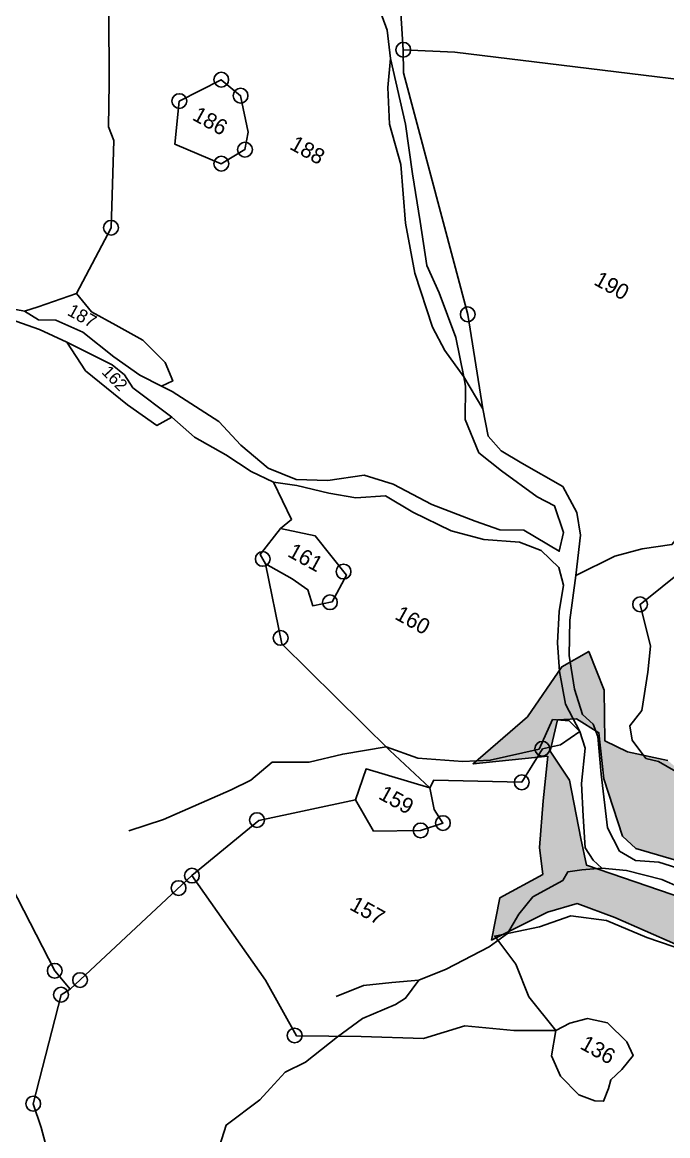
# Model space of a CAD drawing. Header units: metres. Extents: x 320462 to 328290, y 1838064 to 1846100.
# Drawn here: x 323616 to 324391, y 1841788 to 1843127 of the extents above; entities that cross this region are included whole.
import ezdxf

# ---------------------------------------------------------------- set-up
doc = ezdxf.new("R2010")
doc.units = ezdxf.units.M
doc.header["$MEASUREMENT"] = 0
for name, color, linetype in [('LINE_WATER', 4, 'Continuous'), ('POLY_HATCH', 12, 'Continuous'), ('POLY_PARCEL', 6, 'Continuous'), ('POLY_WATER', 4, 'Continuous'), ('SYM_STONE', 1, 'Continuous'), ('TEXT_PARCEL', 7, 'Continuous')]:
    doc.layers.add(name, color=color, linetype=linetype)
doc.styles.add('TEXT_MAP', font='KRDEV050.TTF', dxfattribs={"height": 2.5})

# ---------------------------------------------------------------- blocks, each defined once
blk = doc.blocks.new('STONE')
blk.add_circle((0, 0), 0.8510231522929323)
blk = doc.blocks.new('DA')
at = {"layer": 'POLY_HATCH'}
h = blk.add_hatch(dxfattribs=at)
h.set_pattern_fill('ZIGZAG', color=256, style=0)
h.set_pattern_definition([(0, (0, 0), (3.175, 3.175), [3.175, -3.175]), (90, (3.175, 0), (-3.175, 3.175), [3.175, -3.175])])
h.paths.add_polyline_path([(273.4718244381211, 99.89644341126268), (276.1758696408911, 97.3300884231403), (273.6364623249124, 91.23792195675264), (275.1601056915547, 83.4534889676006), (278.0381026955533, 77.86900291354914), (289.8886701701199, 68.22307507916503), (291.0737289634667, 70.42302353262107), (294.6289002287813, 70.0845699243971), (298.6919509114023, 66.53080703804494), (299.5384200167282, 57.5617849017533), (301.7392402020487, 55.53106325240947), (306.8180573913683, 55.53106325240947), (316.1292201073188, 57.5617849017533), (317.6528634739607, 59.25405294287339), (317.3142763433029, 77.69977610943715), (329.5034335058899, 75.16137404775714), (340.6768292765028, 74.65369363542095), (344.7398799591233, 83.62271577171259), (341.1847086938083, 95.29936525544076), (342.5390597738028, 102.5761193506123), (346.4328181697756, 115.0989043732559), (358.7170401707499, 113.416422133924), (366.8431466507159, 114.7702365668201), (367.3510286253841, 119.0009081879757), (365.6580878573695, 124.2469391154477), (358.3784530400917, 125.2622999401196), (354.8232817747767, 130.3391040634797), (348.2208212188152, 133.3851880558514), (346.6971778521734, 137.9543117668754), (339.4175404775328, 142.5234354778993), (337.3860151362228, 146.9233339031671), (338.7403662162169, 153.353952459423), (333.6615490268973, 156.569261737551), (333.6494271283705, 161.581449201997), (338.0510674990114, 163.2737172431171), (345.161410029641, 162.7660368307811), (362.4293843815476, 159.8891811608771), (368.3546681188309, 157.8584595115331), (375.4650106494605, 164.289078067789), (379.5280638894437, 169.1966569053927), (381.5595892307542, 173.2581002040806), (388.8392240480316, 175.6272754616487), (389.5164008667102, 179.8579470828042), (388.3313446307261, 185.1039780102763), (388.8392240480316, 191.0269161541964), (389.854987997368, 199.1498042699279), (391.0400442333521, 206.595783650856), (391.8865158960411, 215.5648057871476), (392.2251030266989, 219.9647026940595), (391.7580519026396, 223.1156762090582), (389.2186445866614, 229.8847498918938), (387.0178244013405, 234.2846467988059), (388.0335883506773, 238.5153169016057), (383.2933582920155, 242.2383065920699), (381.7697149253736, 243.5921225433215), (378.2145436600586, 249.0073802749055), (375.3365492134221, 256.6225864599453), (374.9979595254017, 260.1763508646529), (373.9821981334276, 264.0685673592291), (372.2892599227753, 267.960783853805), (371.2734959734389, 272.6991358872967), (367.5490298641139, 279.1297544435527), (365.1789173921456, 285.0526925874726), (364.501740573467, 288.3552708715865), (370.4270268681125, 293.6013017990585), (375.5058415000699, 300.7088290901181), (378.2145436600586, 303.5856847600221), (378.5531307907163, 308.8317156874941), (373.6436084454072, 310.016303316278), (368.5647938134503, 312.2162532880898), (361.6237461268306, 310.18553012039), (358.237869705526, 312.0470264839778), (353.1590525162064, 312.2162532880898), (348.5881198589173, 313.9085213292096), (343.0014206949295, 312.8931605045377), (339.4462519869771, 312.2162532880898), (333.8595528229894, 310.8624388551937), (329.1193253216907, 312.0470264839778), (324.0405106897333, 312.5547068963137), (317.3380905034478, 313.4640530968654), (314.9679780314796, 309.7410634064013), (312.7671578461591, 307.3718881488335), (309.88916084216, 310.5871974269614), (307.1804586821709, 313.4640530968654), (298.0385908102307, 310.7564242310734), (290.4203688622956, 310.0795170146255), (285.8494336476442, 309.4026097981773), (283.3100263316655, 306.8642077364973), (279.2469730916823, 300.9412680742219), (277.7233297250405, 305.6796201077134), (280.7706190156869, 310.4179706228495), (278.9083859610246, 312.9563726845295), (276.7075657757041, 317.8639500037773), (274.6760404343936, 322.6023020372691), (267.5656979037635, 317.6947231996653), (270.4436923504004, 325.479157707173), (271.1208691690786, 332.4174566757649), (272.9830996663786, 335.4635406681366), (276.7075657757041, 332.4174566757649), (279.5855602223405, 327.3406525524051), (282.4635572263392, 327.5098793565171), (287.0344898836283, 328.863693789413), (291.9440122289375, 327.8483329647411), (294.8220092329366, 326.325291727733), (302.7788183115299, 328.356013377077), (307.3497535261813, 333.2635906963251), (309.211986580844, 331.402095851093), (310.7356299474859, 330.7251886346451), (316.6609162421319, 330.5559618305331), (323.9405510594092, 331.402095851093), (328.5114862740606, 332.4174566757649), (331.8973626953652, 331.740549459317), (341.7164048286213, 339.5249839668247), (345.2715760939363, 341.7249324202805), (352.2126263379187, 344.9402416984087), (357.1221461258651, 345.2786953066327), (355.5985027592233, 347.1401901518645), (360.6773173911802, 350.6939545565722), (366.0947217111579, 352.5554494018043), (367.2797779471421, 355.0938514634843), (363.3860195511688, 357.2937999169403), (357.9686152311915, 360.1706555868443), (353.2283877298923, 365.0782344244478), (349.6732164645773, 368.6319973108), (350.3503932832559, 371.0011725683678), (354.6469618558185, 366.8404272956302), (363.7888297277586, 365.3173860586223), (373.9464615490351, 361.4251680456907), (376.3165740210034, 356.3483639223307), (370.8991722583883, 355.6714567058825), (367.8518829677419, 348.3947041290667), (352.9540236451662, 342.302537662679), (348.0445012998566, 340.102589209223), (347.7059141691989, 335.3642386940869), (336.5325183985856, 330.1182062482594), (336.5325183985856, 327.4105773824674), (328.74500160664, 325.0414021248994), (318.2487826547053, 326.7336701660195), (311.9849092294016, 323.1799072796673), (302.8430413574615, 321.4876392385474), (296.9900696038826, 320.0501907429521), (288.6946708372689, 318.18869589772), (286.6631454959584, 318.6963763100559), (281.5843283066388, 323.434726825192), (278.5370390159919, 327.8346252504596), (275.4897497253455, 328.0038520545716), (273.6275166706828, 326.8192644257877), (274.6432806200191, 323.26550002108), (278.1984518853342, 321.4040051758479), (282.6000922559751, 316.1579742483759), (284.6316175972856, 313.7887989908079), (296.3128953425667, 315.8195206401519), (305.6240555011545, 315.481067031928), (311.3800469517901, 315.8195206401519), (316.6281564277574, 321.4040051758479), (322.2148530343825, 320.0501907429521), (327.6322573543603, 318.18869589772), (332.8803668303271, 317.0041082689359), (339.482827386289, 315.65029383604), (342.6994115209459, 318.357922701832), (345.2388188369246, 321.234778371736), (354.1758700989167, 321.4023258745635), (371.2745496068128, 321.4023258745635), (378.0463024494225, 319.7100578334437), (384.6487630053839, 315.1409341224196), (384.4794707187361, 309.0487676560319), (387.3574651653726, 298.5567058010879), (378.2155972934324, 293.9875805717083), (373.3060749481233, 289.7569104689082), (380.0778303480952, 285.1877867578844), (378.5541844240906, 280.1109811161687), (381.7707685587475, 276.8956718380407), (381.7707685587475, 274.0188161681367), (386.1724089293884, 272.1573213229046), (387.526760009383, 268.9420120447767), (386.5275805562383, 265.5714615358913), (388.7284007415592, 261.8484718454274), (389.5748698468851, 257.2793466160479), (388.389813610901, 252.2025424926878), (395.8387432721888, 247.9718723898877), (398.2088583015197, 244.0796543769561), (400.2403836428298, 239.510530665932), (397.5316814828411, 234.9414069549082), (402.610496114798, 231.218417264444), (404.811316300119, 225.1262507980564), (403.4569677774871, 219.2033126541364), (407.0121364854394, 214.4649606206449), (406.6735493547812, 206.8497544356048), (400.7482656174984, 202.9575379410289), (399.2246196934934, 199.5730003404333), (401.4254398788139, 196.3576910623053), (400.7482656174984, 190.9424333307213), (402.2719089841403, 188.4040312690413), (403.2876729334766, 185.6964008848936), (403.1183780894667, 181.9734111944297), (399.5632068241516, 176.8966070710696), (397.0237995081729, 175.3735658340615), (392.9592578831807, 174.2614250239776), (393.4671398578489, 169.5230729904861), (392.1127887778548, 165.123176083574), (385.5103282218929, 160.5540523725501), (380.4315110325733, 155.4772467308344), (374.1676401646323, 150.0619889992504), (368.2423538699863, 145.3236384841143), (360.962719052709, 143.8005972471065), (355.3760224460839, 149.2158549786905), (351.4822614927484, 152.7696178650424), (346.7420339914493, 156.4926075555065), (342.1711013341605, 158.86178433143), (338.7852223554933, 158.1848771149821), (345.7262725994756, 152.7696178650424), (345.8955648861229, 148.7081745663545), (347.2499159661174, 144.8159580717784), (353.1752022607634, 143.4621436388825), (354.5295533407575, 139.5699256259509), (357.7461349180521, 135.8469359354867), (363.1635392380294, 132.6316266573588), (369.5967049499809, 132.2931730491348), (373.9983453206219, 129.0778637710068), (375.6912835312742, 123.3241509128432), (374.1676401646323, 118.2473467894831), (373.1518762152959, 116.5550787483633), (368.7264165697848, 110.3395580369986), (362.8011302751393, 106.2781147383105), (356.1986697191774, 106.2781147383105), (353.4899701165514, 102.3858982437346), (348.0725657965736, 101.2013106149504), (350.7812679565627, 95.10914414856302), (351.6277370618886, 89.18620600464283), (352.1356190365568, 84.44785548950699), (351.1198550872205, 80.55563747657538), (345.5331584805954, 72.60197768331136), (338.0842288193076, 71.7558436627512), (332.8361193433402, 68.70976118873523), (325.048599994032, 65.49445039225157), (325.5564819687002, 63.80218235113171), (326.5722459180365, 60.07919266066756), (321.6627235727274, 56.18697616609165), (322.8477798087115, 52.46398495727203), (325.217894838042, 46.2025932051281), (321.4102709704021, 42.22254591299725), (314.1306361531247, 43.06867993355718), (311.591228837146, 37.65342220197317), (308.3746447024891, 35.45347374851735), (304.1422991758582, 35.45347374851735), (300.5871279105431, 39.85337065542922), (300.7564227545536, 44.422495884809), (297.3705437758863, 44.93017629714495), (292.9689034052453, 46.96089794648879), (290.9373780639348, 52.03770206984882), (290.2602038026189, 55.59146495620098), (289.5830269839407, 61.51440461847642), (288.2286759039462, 66.0835283295005), (280.7797462426583, 70.14497162818861), (267.9134148187554, 79.11399376448026), (265.8818869200827, 83.85234427961609), (266.7000715955119, 90.58896766674707), (269.0701840674801, 96.51190581066703)])
at = {"layer": 'LINE_WATER'}
for points in [[(197.6044165209587, 420.2266840183734), (199.2937048896347, 415.403492571234), (202.8791369669825, 408.9266346605473), (203.9133989549828, 406.377235322248), (204.3960548763152, 403.4488691895508), (208.7399434563331, 396.5930473703152), (211.3945485716686, 392.8723021561068), (215.9108125150215, 388.8070414119143), (218.0827568050308, 386.9122160974721), (220.0077204287613, 384.2246589579363)], [(267.4507373551569, 342.3857618992499), (270.3192811810732, 346.5482166874212), (272.651745047453, 348.7939629477739), (275.429497444597, 350.8702182653878), (275.6627435502428, 352.141395021446), (274.6237379151007, 353.5820612018194), (274.6025342345733, 355.1074736127737), (273.3090760033356, 359.0904933052632), (270.5737309672459, 363.2006308252007), (267.7535683991241, 367.4378861725866), (266.3328852747995, 371.8870040595782), (265.9724142760674, 375.1920630179598), (264.8485911088937, 377.1412005081256), (265.2514722786036, 380.4462594665074), (264.6789588547526, 384.7258864107603), (264.70016253528, 388.8783955275653), (266.332888084723, 392.3105723133951), (266.6933590834551, 397.7342581862581), (268.4957168870387, 403.0731993469633), (269.8090366923585, 406.0541499497834)], [(236.5827305831431, 291.7686705026524), (239.4658551005855, 294.8480219395169), (244.6355967773466, 301.6027316968712), (246.0771604410293, 303.688744401386), (247.2204676157271, 306.668763635281), (250.9486456288059, 308.7547763397959), (253.8814804977201, 311.4367928910897), (257.8451102836099, 314.5806484876925), (261.6727063122612, 315.1766523068429), (266.3950660654687, 317.3619987327504), (269.0973886766618, 319.0094777864606), (273.3966275906487, 322.8591671735687), (273.1153486576864, 326.5845423512815), (274.8803952588262, 327.3695384031068), (276.5518257931568, 326.8905847199641)], [(286.372128004783, 314.3369142193922), (284.4430370446744, 313.0657693502194), (283.132781092499, 312.0541548773253), (283.132781092499, 312.0541548773253), (283.1030015263414, 310.9235294379641), (280.9887253871357, 307.5911555662678), (280.5420487543065, 305.0918751624954), (280.4720491650551, 302.5001197455515), (279.3702433384337, 300.1198518356337), (276.3030519913314, 295.4783315196062), (274.1292195297333, 292.8600386309436), (273.8016555416893, 290.3012512255148), (273.1167479994438, 289.111118784497), (270.5855719836441, 285.8382519144573), (269.0979945015638, 282.6307098319768), (267.2815041101117, 278.2867222988391), (265.762799624601, 276.1444823865836), (265.1970075370637, 273.7047089844682), (264.7503280943115, 271.9195095637297), (262.755164599891, 267.5160157359057), (263.2614003650356, 265.0167353321335)], [(266.7181341763794, 286.6172120801086), (268.8516835788687, 289.2505419128233), (271.5499966370007, 291.1314915764162), (274.1292195297333, 292.8600386309436)]]:
    blk.add_lwpolyline(points, dxfattribs=at)
at = {"layer": 'POLY_HATCH'}
for points in [[(298.0385908102307, 310.7564242310734), (290.4203688622956, 310.0795170146255), (285.8494336476442, 309.4026097981773), (283.3100263316655, 306.8642077364973), (279.2469730916823, 300.9412680742219), (277.7233297250405, 305.6796201077134), (280.7706190156869, 310.4179706228495), (278.9083859610246, 312.9563726845295), (276.7075657757041, 317.8639500037773), (274.6760404343936, 322.6023020372691), (267.5656979037635, 317.6947231996653), (270.4436923504004, 325.479157707173), (271.1208691690786, 332.4174566757649), (272.9830996663786, 335.4635406681366), (276.7075657757041, 332.4174566757649), (279.5855602223405, 327.3406525524051), (282.4635572263392, 327.5098793565171), (287.0344898836283, 328.863693789413)], [(296.9900696038826, 320.0501907429521), (288.6946708372689, 318.18869589772), (286.6631454959584, 318.6963763100559), (281.5843283066388, 323.434726825192), (278.5370390159919, 327.8346252504596), (275.4897497253455, 328.0038520545716), (273.6275166706828, 326.8192644257877), (274.6432806200191, 323.26550002108), (278.1984518853342, 321.4040051758479), (282.6000922559751, 316.1579742483759), (284.6316175972856, 313.7887989908079), (296.3128953425667, 315.8195206401519)]]:
    blk.add_lwpolyline(points, dxfattribs=at)
at = {"layer": 'POLY_PARCEL'}
for points in [[(196.3437077398603, 425.7943552266406), (203.4642591238044, 413.0111738266726), (220.804403008969, 385.8297126610414)], [(220.804403008969, 385.8297126610414), (226.1337585718229, 388.4640497479004), (270.8650207023134, 406.4794446553014)], [(220.8044030089691, 385.8297126610414), (222.1166479832018, 383.5171946247929), (242.0250432408452, 362.7299864719093), (248.801073573344, 354.0629264084398)], [(184.8682948391351, 380.6897515408295), (193.0078055519189, 366.0916184016992), (195.3639732529964, 361.682214402033), (196.64915786449, 360.5691597884702), (201.232984123083, 351.6219199687775), (201.4119867501054, 343.068221721031)], [(308.580426326911, 334.6147305573627), (304.9483729768535, 333.9548238740254), (302.9127690676237, 330.7345096278014), (300.0501991384476, 328.4040201737141), (296.4735687137436, 327.3003497813907), (292.2046378388341, 328.1074129219508), (286.1614343428046, 328.2345307493988), (284.6983438574257, 327.8531772670544), (282.3022661395407, 328.9124914835068), (281.2632605043987, 330.2260398364319), (281.6237315031308, 332.4717845783615), (280.0758234857199, 336.6666668104567), (278.9095901475685, 339.4208828621785), (275.5381178361235, 343.0649221876142), (279.1640399337416, 351.8360401341492), (277.8281743414491, 353.2343347176554), (277.3404784496306, 354.4207667615557)], [(201.4119867501054, 343.068221721031), (198.2770629494426, 339.592377063268), (197.136173435837, 338.4032601297063)], [(201.4119867501054, 343.068221721031), (203.9197139567345, 342.065980473991), (207.1218883949005, 342.065980473991), (210.6905779766189, 342.0659819924142), (214.1821042571237, 341.0251940563196), (215.9760941093941, 339.5989270822924), (215.1451846507146, 338.4794488851086)], [(203.1541784779602, 337.6197384803686), (206.6060792213866, 335.7708214706913), (212.7600555101203, 334.6799119061791), (216.8630210806755, 334.2439194866668), (217.9111898753986, 335.8850919202109)], [(231.7615598803286, 334.9984968140277), (235.6640823887674, 332.2555899776246), (235.0490273319683, 330.7015402463051)], [(235.0490273319683, 330.7015402463051), (238.9606140482565, 331.9063420335049), (244.2995018624433, 329.6770752191586), (244.349127916219, 326.2059979516896), (242.6121176867596, 324.718394276159), (241.2345977928325, 326.0578955168698), (239.0388451202889, 326.3051752755018), (235.5075275172367, 326.3103455061894)], [(235.5075275172367, 326.3103455061894), (234.454758878222, 326.9835490206956), (235.0490273319683, 330.7015402463051)], [(235.5075275172367, 326.3103455061894), (241.6135946152745, 319.157568983326), (258.443719586845, 314.4043291686025), (264.5477778223313, 312.8791120221959)], [(273.7181532836538, 323.0706622574866), (275.3310672116556, 324.4856824228318), (276.5518257931568, 326.8905847199641)], [(264.5477778223313, 312.8791120221959), (264.5218082795018, 313.8460687650534), (273.5091790647434, 318.5400490810869), (273.7181532836538, 323.0706622574866)], [(257.7197147730844, 307.5314496511837), (257.0519786715627, 311.2322673719484), (264.5477778223313, 312.8791120221959)], [(264.5477778223313, 312.8791120221959), (266.1858195139421, 310.9332519011334), (267.8235720160037, 310.0406893921304), (265.9873040591465, 308.0572173186151), (261.2725648176793, 305.379529791606), (257.7197147730844, 307.5314496511837)], [(290.7609976419008, 295.403852866091), (286.1455161278313, 297.2881536894863), (283.0188977148041, 299.8666699663754), (279.3356110348959, 301.5305974886369), (283.3335557255537, 304.9413386954313), (285.8962394102841, 307.8113451382055), (289.7404166732335, 309.3169876802756), (294.7532241388308, 309.8393525615188), (297.9075540145345, 310.3790836478643), (307.7040096172354, 312.2049992364443), (308.947522446627, 311.08116886197), (311.6544979868436, 306.4296983984786), (312.2964522510038, 304.529278989299), (313.8272664622596, 305.8373605517745), (316.8144145512529, 311.5504802661353), (324.1612172913779, 310.9741293696611), (327.9770121288393, 310.3762408422467), (330.6754673777382, 308.3240448798431), (338.1069223709073, 310.5774382954889), (343.642616818955, 311.8226368025503), (352.2503027381932, 311.0166543272626)], [(257.7197147730844, 307.5314496511837), (249.1223922382615, 300.0650109481921), (245.4331007524579, 290.7804048219114)], [(245.4331007524579, 290.7804048219114), (258.6609856592072, 284.3330648993199), (264.9043680845716, 280.428625121164), (271.4571876833652, 283.986226692675), (277.862708524361, 287.2330851570759), (281.2983789246518, 290.8219093991831), (286.5289891942455, 293.0716826408794), (290.7609976419008, 295.403852866091)], [(239.4847887409114, 272.5450075572303), (245.4331007524579, 290.7804048219114)], [(213.5190222068522, 289.2530569883984), (236.8977949807486, 273.5503651749268), (239.4847887409114, 272.5450075572303)], [(239.4847887409114, 272.5450075572303), (238.86199630798, 271.4917765917903), (242.1196945152933, 258.9487719029407), (244.2276220771946, 256.9859329011388), (258.8872664620994, 241.7141041032037)]]:
    blk.add_lwpolyline(points, dxfattribs=at)
for points in [[(201.071730338931, 368.1987771032364), (204.1115670836039, 372.687179632914), (206.9487493565962, 372.1472223015253), (209.7352659042258, 368.9074737579244), (210.3938978545539, 366.9501261540061), (208.7895384798953, 364.2165879881877), (202.9969576546291, 363.6091352311639)], [(290.7609976419008, 295.403852866091), (291.7019144776996, 292.6040689368565), (293.757584048557, 291.0636195818502), (296.6425322061614, 290.2000346594664), (298.593082549809, 290.4567757124933), (299.4924378114388, 290.923578455318), (299.2938773978722, 292.4873659735156), (299.0485992010504, 293.4909920224313), (299.574198147021, 295.1481413039323), (299.9362764218276, 297.1787315649549), (298.5463619566303, 298.2290369770992), (295.5446165309645, 299.045941017831), (293.2903865465405, 298.3690781036312), (291.7369542201027, 296.9219905119282)]]:
    blk.add_lwpolyline(points, close=True, dxfattribs=at)
at = {"layer": 'POLY_WATER'}
for points in [[(245.0975052094441, 356.209631723151), (242.111269454861, 359.7435126406026), (237.9373287615117, 363.3002204304689), (235.1870565455229, 365.3695761159283), (232.0808672101948, 369.443624270084), (228.6187607555257, 373.841008708996), (225.1566543008576, 378.432394341592), (220.0077204287613, 384.2246589579363)], [(220.0077204287613, 384.2246589579363), (221.3579132283739, 381.1588376253185), (223.5643325910505, 377.5758974687642), (226.9429142323952, 374.130762369864), (230.6662466004109, 368.4462864265374), (234.3895789684275, 363.9331592449689), (239.1816483971115, 359.4889345922275), (241.7328233904518, 357.8008197501154), (245.0975052094441, 356.209631723151)], [(215.1451846507145, 338.4794488851085), (216.5175149460438, 338.5326038783251), (222.8916763545794, 338.0799296166479), (226.4184959044005, 336.9159166828458), (230.4630153114394, 336.1399090222608), (233.8927701225257, 336.5279142954778), (237.1607421957333, 338.2092675935687), (240.5257839116675, 340.7312946548568), (243.9555387227538, 341.4426362128302), (248.97074474908, 341.5719713039025), (254.2771547995953, 342.2833128618759), (257.2539228486139, 342.8006532261647), (259.6806344928373, 344.0939983651901), (264.436993042551, 343.9323273369632), (263.8222284465974, 346.0663520108833), (261.4278782539432, 348.2650456732636), (259.1629493475975, 348.2003795706519), (254.1477433212722, 348.8147219747075), (250.8474196044817, 349.3967284416085), (247.6118089828433, 351.9834244913573), (245.7998668385662, 355.3784641388452), (245.0975052094441, 356.209631723151)], [(245.0975052094441, 356.209631723151), (248.801073573344, 354.0629264084398)], [(248.801073573344, 354.0629264084398), (250.8610266033356, 351.5722019715092)], [(299.0458258068438, 319.579453733729), (291.7734185935724, 318.1146400706471), (289.3235617554105, 316.9582075121186), (287.1823496923334, 317.0353039270744), (284.6961830264786, 318.717431268725), (281.0503329534699, 323.7671887482484), (278.6390563609534, 327.3906792537448), (277.462356058852, 328.3543738117298), (275.8612674348074, 328.7398528496624), (273.6428920705171, 330.8599799661758), (271.2316182879235, 333.9438016406743), (269.3218876987175, 337.5672921461705), (267.4507373551569, 342.3857618992499), (265.6567475028864, 346.7416592362872), (264.0556616887648, 348.8232381453229), (261.1814193385831, 350.6735308463372), (255.7608695361264, 350.7506272612929), (253.0023707328032, 350.8277236762488), (250.8610266033356, 351.5722019715092)], [(231.7615598803286, 334.9984968140277), (234.3271574554255, 335.962191372013), (237.9730075284342, 336.9644341374758), (240.9244075599836, 338.0052235919936), (243.8372273458872, 339.8555162930081), (247.4830746089729, 339.7398731889975), (252.4020755981955, 339.9711609154417), (256.1636635982168, 340.896307265949), (259.925254408161, 342.6309568629529), (262.5680124745486, 343.0164359008854), (265.2879310322264, 342.2454808618666), (266.7346958637672, 340.7421189913068), (267.7570751832877, 337.8510383541977), (269.3581638073324, 334.6130268866339), (271.1521536596028, 331.8375893535353), (273.5618847943547, 328.8604156445474), (276.5518257931568, 326.890584719964)], [(197.136173435837, 338.4032601297063), (199.0451852228416, 338.3062609757885), (200.8247757235367, 339.2439396646005), (204.1898174394709, 339.5349428980512), (208.6873236085785, 338.7589352374662), (212.3435693487017, 338.3709328500981), (215.1451846507145, 338.4794488851085)], [(170.8011398343366, 335.2528149447935), (173.8523498440559, 335.5381519792177), (178.7906437660245, 335.4225088752071), (181.3176610954765, 335.1912226671861), (183.5360364597673, 333.4180263811272), (185.3300263120377, 332.3772384450326), (187.934206942703, 332.3001435485), (191.6572146970789, 333.533672521984), (195.0330002406481, 335.9236340539962), (196.8269900929185, 336.8873286119815), (199.6626493875324, 337.3884507539244), (203.1541784779602, 337.6197384803686)], [(170.883538007638, 335.8501495896949), (176.3958716394282, 337.0775790535258), (181.669925142367, 336.3339015583979), (185.3908839776423, 334.2968789242445), (188.9177084314551, 334.5232160550836), (191.8297633853226, 335.2345576130565), (194.6123921488861, 337.5625834806606), (197.136173435837, 338.4032601297063)], [(203.1541784779602, 337.6197384803686), (208.9798208596913, 337.8510262068128)], [(208.9798208596913, 337.8510262068128), (210.7931008347841, 337.5426435838361), (212.336319090361, 336.6945936482846), (217.9111898753986, 335.8850919202109)], [(217.9111898753986, 335.8850919202109), (221.2869782288908, 335.1526850886698), (225.43437430521, 335.1141383996151), (228.9259005857148, 334.8443055025394), (231.7615598803286, 334.9984968140277)], [(276.5518257931568, 326.890584719964), (277.9957946905729, 325.517490250664), (279.5819766719992, 321.7380804681807), (281.5688677524959, 318.5386172080948), (283.5557588329921, 315.4547970520193), (285.0411039101778, 314.6452953239459), (286.372128004783, 314.3369142193922), (288.9763058255253, 315.4548000888656), (293.0465386006313, 316.5341377508612), (297.6183201889708, 316.9581634778485), (301.9200372478704, 317.574928723802), (306.723300310081, 317.3436425157811), (309.1731571482428, 318.0375026582674), (311.3529494569652, 319.2324834242734), (313.6484853125462, 320.9671330212775), (316.5227276627279, 322.7403308257592), (318.779683272664, 322.9330703447256), (322.1554716261562, 322.0850204091739), (325.1840349589188, 321.3140653701553), (328.3283390286169, 321.0056842656016)]]:
    blk.add_lwpolyline(points, dxfattribs=at)
at = {"layer": 'SYM_STONE'}
for p in [(220.8044030089691, 385.8297126610414), (204.1115670836039, 372.687179632914), (206.9487493565962, 372.1472223015253), (201.071730338931, 368.1987771032364), (210.3938978545539, 366.9501261540061), (208.7895384798953, 364.2165879881877), (242.0250432408452, 362.7299864719093), (201.232984123083, 351.6219199687775), (275.5381178361235, 343.0649221876142), (243.8084096149373, 329.8821320939703), (234.9578950241214, 326.6618135423178), (244.1414322501198, 326.0281240215073), (273.7181532836538, 323.0706622574866), (241.1603278338033, 319.688535306009), (273.5091790647434, 318.5400490810869), (267.8235720160037, 310.0406893921304), (265.9873040591465, 308.0572173186151), (248.9071184014538, 300.0035558096861), (245.4331007524579, 290.7804048219114), (244.7806342386758, 288.7801758397021), (264.6890942477639, 280.367169982658), (239.9670409043964, 274.0234202171293), (236.8977949807486, 273.5503651749268), (238.86199630798, 271.4917765917903), (242.1196945152933, 258.9487719029407)]:
    blk.add_blockref('STONE', p, dxfattribs=at)
at = {"layer": 'TEXT_PARCEL', "style": 'TEXT_MAP'}
for s, height, p in [('190', 1.8, (252.949347936903, 372.7469914928499)), ('188', 1.8, (214.7288612253906, 369.4999045505442)), ('186', 1.8, (203.2931133019888, 367.0324355070395)), ('187', 1.5, (201.5573120942574, 340.3854182061356)), ('161', 1.8, (237.1913350619507, 328.2988503257625)), ('160', 1.8, (251.4914134438391, 327.9459024950606)), ('159', 1.8, (259.8349610333903, 308.9107196401899)), ('157', 1.8, (263.0874466229575, 296.1327012047498)), ('136', 1.8, (294.0698587474203, 294.915416957245))]:
    blk.add_text(s, height=height, dxfattribs=at).set_placement(p)
blk.add_text('162', height=1.4, rotation=343.138842681966, dxfattribs=at).set_placement((208.2907923814382, 336.4351171555913))

msp = doc.modelspace()

# ---------------------------------------------------------------- block references
at = {"xscale": 10.43533306894383, "yscale": 10.43533306894383, "zscale": 10.43533306894383, "rotation": 331.1184317306337}
msp.add_blockref('DA', (320111.3147550091, 1840680.989908278), dxfattribs=at)

doc.saveas('drawing.dxf')
